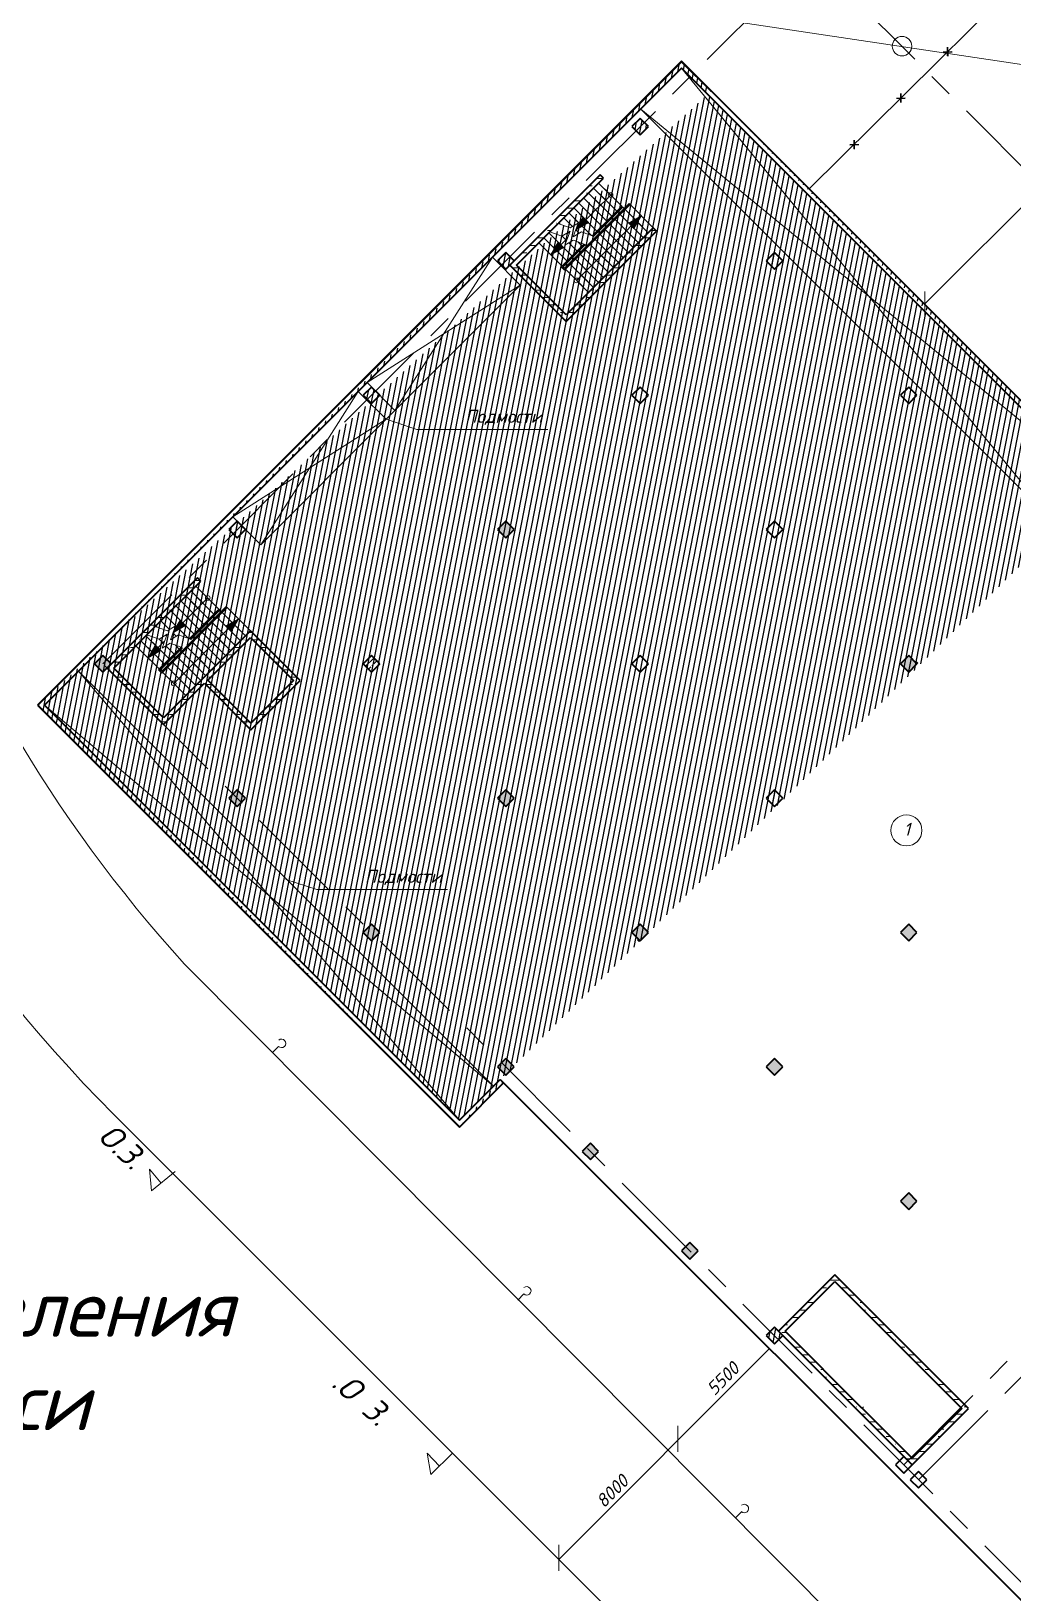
# Model space of a CAD drawing. Header units: millimetres. Extents: x 2279 to 5236, y 896 to 2828.
# Drawn here: x 3557.7 to 3678.3, y 1665.5 to 1857.3 of the extents above; entities that cross this region are included whole.
import ezdxf

# ---------------------------------------------------------------- set-up
doc = ezdxf.new("R2010")
doc.units = ezdxf.units.MM
for name, pattern in [('ACAD_ISO04W100', [30, 24, -3, 0, -3]), ('ADSK_Линия сетки', [21, 12, -3, 3, -3]), ('ADSK_Сверху', [4.5, 3, -1.5])]:
    doc.linetypes.add(name, pattern=pattern)
for name, color, linetype in [('PDF _!!ТОНКАЯ', 7, 'Continuous'), ('PDF _Текст', 7, 'Continuous'), ('оси', 240, 'ACAD_ISO04W100')]:
    doc.layers.add(name, color=color, linetype=linetype)
for name, color, linetype, lineweight in [('Балясины', 7, 'Continuous', 18), ('Импосты витража', 7, 'Continuous', 18), ('Лестницы', 7, 'Continuous', 18), ('Несущие колонны', 7, 'Continuous', 18), ('Ограждение', 7, 'Continuous', 18), ('Перекрытия', 7, 'Continuous', 18), ('Поручни', 7, 'Continuous', 18), ('Стены разрез', 7, 'Continuous', 40), ('Стены штриховка', 7, 'Continuous', 18), ('Стрелки вверх', 7, 'Continuous', 18)]:
    doc.layers.add(name, color=color, linetype=linetype, lineweight=lineweight)
doc.styles.add('PDF ISOCPEUR Italic', font='isocpeui.ttf')
pattern_1 = [(351.87, (3729.89964, 1714.7439), (-8.4849061, 1.6969655), [1.199946, -10.799518]), (341.565, (3729.3905, 1716.2712), (3.393962, -3e-06), [2.68316, -2.68316]), (333.435, (3730.239, 1717.1197), (5.0909434, -1.6969752), [1.517827, -6.071303])]
pattern_2 = [(180, (3732.2754, 1715.7621), (-1.600769, -0.914725), [2.286813, -0.4573626, 0.01932, -0.4380424])]

# ---------------------------------------------------------------- blocks, each defined once
blk = doc.blocks.new('Ограждение - Ограждение-320856-Первый этаж 0_000')
at = {"layer": 'Поручни'}
for p, q in [((54300, 23516), (54300, 19565)), ((54501, 23516), (54300, 23516)), ((54305, 23511), (54305, 19565)), ((54496, 23511), (54305, 23511)), ((54345, 23471), (54345, 19565)), ((54456, 23471), (54345, 23471)), ((54360, 23456), (54360, 19565)), ((54441, 23456), (54360, 23456)), ((54441, 22127), (54441, 23456)), ((54451, 23465), (54451, 23466)), ((54451, 22127), (54451, 23465)), ((54456, 23465), (54456, 23471)), ((54456, 22130), (54456, 23465)), ((54471, 22137), (54471, 23465)), ((54496, 23465), (54496, 23511)), ((54496, 22148), (54496, 23465)), ((54501, 23465), (54501, 23516)), ((54501, 22151), (54501, 23465)), ((54305, 19565), (54300, 19565)), ((54345, 19565), (54305, 19565)), ((54360, 19565), (54345, 19565))]:
    blk.add_line(p, q, dxfattribs=at)
blk = doc.blocks.new('Ограждение - Ограждение-V31-Первый этаж 0_000')
at = {"layer": 'Поручни'}
for p, q in [((54451, 21627), (54441, 21627)), ((54451, 21627), (54441, 21627)), ((54441, 19865), (54441, 21627)), ((54456, 21630), (54451, 21627)), ((54456, 21630), (54451, 21627)), ((54496, 21648), (54456, 21630)), ((54496, 21648), (54456, 21630)), ((54496, 21648), (54456, 21630)), ((54456, 19865), (54456, 21630)), ((54501, 21651), (54496, 21648)), ((54496, 19865), (54496, 21648)), ((54501, 19865), (54501, 21651)), ((54456, 19865), (54441, 19865)), ((54496, 19865), (54456, 19865)), ((54501, 19865), (54496, 19865))]:
    blk.add_line(p, q, dxfattribs=at)
blk = doc.blocks.new('Ограждение - Ограждение-324549-Первый этаж 0_000')
at = {"layer": 'Поручни'}
for p, q in [((54300, -784), (54300, -4735)), ((54501, -784), (54300, -784)), ((54305, -789), (54305, -4735)), ((54496, -789), (54305, -789)), ((54345, -829), (54345, -4735)), ((54456, -829), (54345, -829)), ((54360, -844), (54360, -4735)), ((54441, -844), (54360, -844)), ((54441, -2173), (54441, -844)), ((54451, -835), (54451, -834)), ((54451, -2173), (54451, -835)), ((54456, -835), (54456, -829)), ((54456, -2170), (54456, -835)), ((54471, -2163), (54471, -835)), ((54496, -835), (54496, -789)), ((54496, -2152), (54496, -835)), ((54501, -835), (54501, -784)), ((54501, -2149), (54501, -835)), ((54305, -4735), (54300, -4735)), ((54345, -4735), (54305, -4735)), ((54360, -4735), (54345, -4735))]:
    blk.add_line(p, q, dxfattribs=at)
blk = doc.blocks.new('Ограждение - Ограждение-V32-Первый этаж 0_000')
at = {"layer": 'Поручни'}
for p, q in [((54496, -2652), (54456, -2670)), ((54496, -2652), (54456, -2670)), ((54496, -2652), (54456, -2670)), ((54501, -2649), (54496, -2652)), ((54496, -4435), (54496, -2652)), ((54501, -4435), (54501, -2649)), ((54451, -2673), (54441, -2673)), ((54451, -2673), (54441, -2673)), ((54441, -4435), (54441, -2673)), ((54456, -2670), (54451, -2673)), ((54456, -2670), (54451, -2673)), ((54456, -4435), (54456, -2670)), ((54456, -4435), (54441, -4435)), ((54496, -4435), (54456, -4435)), ((54501, -4435), (54496, -4435))]:
    blk.add_line(p, q, dxfattribs=at)
blk = doc.blocks.new('Прямоугольный импост - 50х100-376119-Первый этаж 0_000')
at = {"layer": 'Импосты витража'}
for p, q in [((-50, 50), (0, 50)), ((-50, -50), (-50, 50)), ((0, 50), (0, -50)), ((0, -50), (-50, -50))]:
    blk.add_line(p, q, dxfattribs=at)
blk = doc.blocks.new('Прямоугольный импост - 50х100-V38-Первый этаж 0_000')
at = {"layer": 'Импосты витража'}
for p, q in [((-50, 50), (0, 50)), ((-50, -50), (-50, 50)), ((0, 50), (0, -50)), ((0, -50), (-50, -50))]:
    blk.add_line(p, q, dxfattribs=at)

msp = doc.modelspace()

# ---------------------------------------------------------------- hatches: boundary and pattern name
h = msp.add_hatch()
h.set_pattern_fill('ANSI31', color=256, scale=0.2, angle=34)
edge = h.paths.add_edge_path()
edge.add_line((3683.58, 1796.79), (3688.59, 1801.8))
edge.add_line((3684.01, 1796.37), (3689.45, 1801.81))
edge.add_line((3683.58, 1796.79), (3684.01, 1796.37))
edge.add_line((3689.45, 1801.81), (3641.29, 1849.97))
edge.add_line((3688.59, 1801.8), (3637.61, 1852.78))
edge.add_line((3637.61, 1852.78), (3559.34, 1774.51))
edge.add_line((3637.62, 1853.64), (3558.5, 1774.51))
edge.add_line((3641.29, 1849.97), (3637.62, 1853.64))
edge.add_line((3558.5, 1774.51), (3610.32, 1722.68))
edge.add_line((3559.34, 1774.51), (3610.32, 1723.53))
edge.add_line((3610.32, 1723.53), (3615.34, 1728.55))
edge.add_line((3610.32, 1722.68), (3615.76, 1728.12))
edge.add_line((3615.76, 1728.12), (3615.34, 1728.55))
h = msp.add_hatch()
h.set_pattern_fill('ANSI31', color=256, scale=0.2, angle=34)
h.paths.add_polyline_path([(3649.03, 1830.13), (3648.01, 1829.11), (3649.03, 1828.09), (3650.05, 1829.11)])
h.paths.add_polyline_path([(3633.55, 1845.61), (3632.53, 1846.63), (3631.51, 1845.61), (3632.53, 1844.59)])
h.paths.add_polyline_path([(3617.04, 1829.11), (3616.03, 1830.13), (3615.01, 1829.11), (3616.03, 1828.09)])
h.paths.add_polyline_path([(3598.51, 1812.61), (3599.52, 1811.59), (3600.54, 1812.61), (3599.52, 1813.62)])
h.paths.add_polyline_path([(3583.02, 1797.12), (3582, 1796.1), (3583.02, 1795.09), (3584.04, 1796.1)])
h.paths.add_polyline_path([(3633.55, 1779.6), (3632.53, 1780.62), (3631.51, 1779.6), (3632.53, 1778.58)])
h.paths.add_polyline_path([(3650.05, 1763.1), (3649.03, 1764.12), (3648.01, 1763.1), (3649.03, 1762.08)])
h.paths.add_polyline_path([(3648.01, 1697.1), (3649.03, 1696.08), (3650.05, 1697.1), (3649.03, 1698.12)])
at = {"linetype": 'ByBlock', "lineweight": 20, "ltscale": 10}
h = msp.add_hatch(dxfattribs=at)
h.set_pattern_fill('ANSI35', color=256, scale=0.16, angle=320)
h.set_pattern_definition([(5, (14702.8193, -1134.502), (-0.088550235, 1.01213381), []), (5, (14703.3696, -1134.9638), (-0.088550235, 1.01213381), [1.27, -0.254, 0, -0.254])])
h.paths.add_polyline_path([(3616.03, 1797.12), (3615.01, 1796.1), (3616.03, 1795.09), (3617.04, 1796.1)])
h.paths.add_polyline_path([(3616.03, 1764.12), (3615.01, 1763.1), (3616.03, 1762.08), (3617.04, 1763.1)])
h.paths.add_polyline_path([(3583.02, 1762.08), (3583.53, 1762.59), (3582.51, 1763.61), (3582, 1763.1)])
h.paths.add_polyline_path([(3583.53, 1762.59), (3584.04, 1763.1), (3583.02, 1764.12), (3582.51, 1763.61)])
h.paths.add_polyline_path([(3566.52, 1779.6), (3567.03, 1780.11), (3566.52, 1780.62), (3565.5, 1779.6), (3566.52, 1778.58), (3567.03, 1779.09)])
h.paths.add_polyline_path([(3567.03, 1779.09), (3567.54, 1779.6), (3567.03, 1780.11), (3566.52, 1779.6)])
h.paths.add_polyline_path([(3599.52, 1747.62), (3599.02, 1747.11), (3600.03, 1746.09), (3600.54, 1746.6)])
h.paths.add_polyline_path([(3599.52, 1745.58), (3600.03, 1746.09), (3599.02, 1747.11), (3598.51, 1746.6)])
h.paths.add_polyline_path([(3631.51, 1746.6), (3632.53, 1745.58), (3633.55, 1746.6), (3632.53, 1747.62)])
h.paths.add_polyline_path([(3616.54, 1729.59), (3617.04, 1730.1), (3616.03, 1731.12), (3615.52, 1730.61)])
h.paths.add_polyline_path([(3615.52, 1730.61), (3615.01, 1730.1), (3616.03, 1729.08), (3616.54, 1729.59)])
h.paths.add_polyline_path([(3625.91, 1720.22), (3625.4, 1719.71), (3626.42, 1718.69), (3626.92, 1719.2)])
h.paths.add_polyline_path([(3626.42, 1720.73), (3625.91, 1720.22), (3626.92, 1719.2), (3627.43, 1719.71)])
h.paths.add_polyline_path([(3648.01, 1730.1), (3649.03, 1729.08), (3650.05, 1730.1), (3649.03, 1731.12)])
h.paths.add_polyline_path([(3665.53, 1745.58), (3666.55, 1746.6), (3665.53, 1747.62), (3664.51, 1746.6)])
h.paths.add_polyline_path([(3665.53, 1714.62), (3664.51, 1713.6), (3665.53, 1712.58), (3666.55, 1713.6)])
h.paths.add_polyline_path([(3682.03, 1729.08), (3683.05, 1730.1), (3682.03, 1731.12), (3681.01, 1730.1)])
h.paths.add_polyline_path([(3638.13, 1708), (3637.62, 1707.49), (3638.64, 1706.47), (3639.15, 1706.98)])
h.paths.add_polyline_path([(3638.64, 1708.51), (3638.13, 1708), (3639.15, 1706.98), (3639.66, 1707.49)])
h.paths.add_polyline_path([(3681.93, 1698.22), (3681.42, 1698.73), (3680.4, 1697.71), (3680.91, 1697.2)])
h.paths.add_polyline_path([(3680.91, 1697.2), (3681.42, 1696.69), (3682.44, 1697.71), (3681.93, 1698.22)])
h.paths.add_polyline_path([(3683.76, 1696.38), (3683.25, 1696.89), (3682.23, 1695.87), (3682.74, 1695.37)])
h.paths.add_polyline_path([(3683.86, 1695.47), (3684.27, 1695.87), (3683.76, 1696.38), (3682.74, 1695.37), (3683.25, 1694.86)])
h.paths.add_polyline_path([(3698.43, 1714.72), (3697.92, 1715.23), (3696.9, 1714.21), (3697.41, 1713.7)])
h.paths.add_polyline_path([(3698.94, 1714.21), (3698.43, 1714.72), (3697.41, 1713.7), (3697.92, 1713.19)])
h.paths.add_polyline_path([(3699.25, 1711.87), (3699.75, 1711.36), (3700.77, 1712.38), (3700.26, 1712.89)])
h.paths.add_polyline_path([(3698.74, 1712.38), (3699.25, 1711.87), (3700.26, 1712.89), (3699.75, 1713.39)])
h.paths.add_polyline_path([(3698.53, 1745.58), (3699.55, 1746.6), (3698.53, 1747.62), (3697.51, 1746.6)])
h.paths.add_polyline_path([(3682.03, 1762.08), (3683.05, 1763.1), (3682.03, 1764.12), (3681.01, 1763.1)])
h.paths.add_polyline_path([(3665.53, 1778.58), (3666.55, 1779.6), (3665.53, 1780.62), (3664.51, 1779.6)])
h.paths.add_polyline_path([(3704.64, 1772.47), (3705.66, 1773.49), (3704.64, 1774.51), (3703.63, 1773.49)])
h.paths.add_polyline_path([(3715.03, 1762.08), (3716.05, 1763.1), (3715.03, 1764.12), (3714.01, 1763.1)])
h = msp.add_hatch(dxfattribs=at)
h.set_pattern_fill('ANSI35', color=256, scale=0.16)
h.set_pattern_definition([(45, (14702.8193, -1134.502), (-0.71842049, 0.71842049), []), (45, (14703.5377, -1134.502), (-0.71842049, 0.71842049), [1.27, -0.254, 0, -0.254])])
h.paths.add_polyline_path([(3599.52, 1780.62), (3598.51, 1779.6), (3599.52, 1778.58), (3600.54, 1779.6)])
at = {"layer": 'Стены разрез', "lineweight": 9}
h = msp.add_hatch(dxfattribs=at)
h.set_pattern_fill('FP_4', color=256, scale=0.002881, angle=135, style=0, pattern_type=2)
h.set_pattern_definition(pattern_1)
h.paths.add_polyline_path([(3637.59, 1853.58), (3558.52, 1774.51), (3558.55, 1774.48), (3637.62, 1853.55)])
h = msp.add_hatch(dxfattribs=at)
h.set_pattern_fill('FP_1', color=256, scale=0.002881, angle=135, style=0, pattern_type=2)
h.set_pattern_definition(pattern_2)
h.paths.add_polyline_path([(3627.89, 1839.44), (3627.63, 1839.7), (3616.94, 1829.01), (3617.35, 1828.6), (3628.04, 1839.29)])
h = msp.add_hatch(dxfattribs=at)
h.set_pattern_fill('FP_1', color=256, scale=0.002881, angle=135, style=0, pattern_type=2)
h.set_pattern_definition(pattern_2)
h.paths.add_polyline_path([(3634.15, 1833.18), (3623.46, 1822.49), (3623.87, 1822.08), (3634.56, 1832.77)])
h = msp.add_hatch(dxfattribs=at)
h.set_pattern_fill('FP_1', color=256, scale=0.002881, angle=135, style=0, pattern_type=2)
h.set_pattern_definition(pattern_2)
h.paths.add_polyline_path([(3616.94, 1829.01), (3616.54, 1828.6), (3623.46, 1821.67), (3623.87, 1822.08), (3617.2, 1828.75)])
h = msp.add_hatch(dxfattribs=at)
h.set_pattern_fill('FP_1', color=256, scale=0.002881, angle=135, style=0, pattern_type=2)
h.set_pattern_definition(pattern_2)
h.paths.add_polyline_path([(3578.38, 1789.94), (3578.13, 1790.19), (3567.44, 1779.5), (3567.85, 1779.09), (3578.54, 1789.78)])
h = msp.add_hatch(dxfattribs=at)
h.set_pattern_fill('FP_1', color=256, scale=0.002881, angle=135, style=0, pattern_type=2)
h.set_pattern_definition(pattern_2)
h.paths.add_polyline_path([(3585.06, 1783.27), (3584.65, 1783.67), (3573.96, 1772.98), (3574.37, 1772.58), (3584.65, 1782.86)])
h = msp.add_hatch(dxfattribs=at)
h.set_pattern_fill('FP_1', color=256, scale=0.002881, angle=135, style=0, pattern_type=2)
h.set_pattern_definition(pattern_2)
h.paths.add_polyline_path([(3585.06, 1783.27), (3584.65, 1782.86), (3589.95, 1777.56), (3590.35, 1777.97), (3587.35, 1780.97)])
h = msp.add_hatch(dxfattribs=at)
h.set_pattern_fill('FP_1', color=256, scale=0.002881, angle=135, style=0, pattern_type=2)
h.set_pattern_definition(pattern_2)
h.paths.add_polyline_path([(3567.44, 1779.5), (3567.03, 1779.09), (3573.96, 1772.17), (3574.37, 1772.58), (3567.69, 1779.25)])
h = msp.add_hatch(dxfattribs=at)
h.set_pattern_fill('FP_1', color=256, scale=0.002881, angle=135, style=0, pattern_type=2)
h.set_pattern_definition(pattern_2)
h.paths.add_polyline_path([(3579.41, 1777.62), (3579.01, 1777.22), (3584.3, 1771.92), (3584.71, 1772.33), (3581.71, 1775.32)])
h = msp.add_hatch(dxfattribs=at)
h.set_pattern_fill('FP_1', color=256, scale=0.002881, angle=135, style=0, pattern_type=2)
h.set_pattern_definition(pattern_2)
h.paths.add_polyline_path([(3590.76, 1777.56), (3590.35, 1777.97), (3584.3, 1771.92), (3584.71, 1771.51)])
h = msp.add_hatch(dxfattribs=at)
h.set_pattern_fill('FP_4', color=256, scale=0.002881, angle=135, style=0, pattern_type=2)
h.set_pattern_definition(pattern_1)
h.paths.add_polyline_path([(3558.68, 1774.41), (3558.58, 1774.51), (3558.55, 1774.48), (3610.29, 1722.74), (3610.32, 1722.77), (3558.88, 1774.2)])
h = msp.add_hatch(dxfattribs=at)
h.set_pattern_fill('FP_1', color=256, scale=0.002881, angle=135, style=0, pattern_type=2)
h.set_pattern_definition(pattern_2)
h.paths.add_polyline_path([(3656.46, 1704.53), (3649.95, 1698.01), (3650.35, 1697.61), (3656.87, 1704.13)])
h = msp.add_hatch(dxfattribs=at)
h.set_pattern_fill('FP_1', color=256, scale=0.002881, angle=135, style=0, pattern_type=2)
h.set_pattern_definition(pattern_2)
h.paths.add_polyline_path([(3656.87, 1704.13), (3656.46, 1703.72), (3672.05, 1688.13), (3672.46, 1688.54), (3658.45, 1702.55)])
h = msp.add_hatch(dxfattribs=at)
h.set_pattern_fill('FP_1', color=256, scale=0.002881, angle=135, style=0, pattern_type=2)
h.set_pattern_definition(pattern_2)
h.paths.add_polyline_path([(3650.35, 1697.61), (3649.95, 1698.01), (3649.54, 1697.61), (3665.94, 1681.21), (3666.34, 1681.61), (3651.93, 1696.03)])
h = msp.add_hatch(dxfattribs=at)
h.set_pattern_fill('FP_1', color=256, scale=0.002881, angle=135, style=0, pattern_type=2)
h.set_pattern_definition(pattern_2)
h.paths.add_polyline_path([(3672.46, 1688.54), (3665.94, 1682.02), (3666.34, 1681.61), (3672.86, 1688.13)])
at = {"layer": 'Стрелки вверх'}
for points in [[(3625.52, 1834.47), (3624.63, 1832.92), (3626.18, 1833.82)], [(3632.68, 1834.65), (3631.13, 1833.76), (3631.78, 1833.1)], [(3622.47, 1831.42), (3621.57, 1829.87), (3623.12, 1830.76)], [(3576.02, 1784.97), (3575.12, 1783.42), (3576.67, 1784.31)], [(3583.17, 1785.15), (3581.62, 1784.26), (3582.28, 1783.6)], [(3572.96, 1781.91), (3572.07, 1780.36), (3573.62, 1781.26)]]:
    msp.add_hatch(color=256, dxfattribs=at).paths.add_polyline_path(points)

# ---------------------------------------------------------------- linework, layer by layer
at = {"linetype": 'ByBlock', "lineweight": 20, "ltscale": 10}
for p, q in [((3694.56, 1850.99), (3517.63, 1877.48)), ((3678.16, 1640.59), (3576.55, 1742.72))]:
    msp.add_line(p, q, dxfattribs=at)
at = {"linetype": 'ByBlock', "lineweight": 15, "ltscale": 10}
for p, q in [((3653.3, 1837.96), (3693.93, 1878.22)), ((3689.93, 1846.25), (3667.47, 1823.79)), ((3667.52, 1825.35), (3667.52, 1822.17)), ((3567.84, 1724.27), (3667.32, 1624.8)), ((3648.42, 1695.47), (3622.53, 1669.58)), ((3637.15, 1682.79), (3637.15, 1685.98)), ((3622.53, 1668.18), (3622.53, 1671.37))]:
    msp.add_line(p, q, dxfattribs=at)
at = {"lineweight": 13}
for p, q in [((3683.58, 1796.79), (3637.61, 1852.78)), ((3683.58, 1796.79), (3632.53, 1847.85)), ((3632.61, 1847.77), (3688.59, 1801.8)), ((3602.41, 1810.74), (3614.4, 1829.56)), ((3617.81, 1826.15), (3614.4, 1829.56)), ((3617.81, 1826.15), (3598.99, 1814.16)), ((3602.41, 1810.74), (3617.81, 1826.15)), ((3585.91, 1794.24), (3597.9, 1813.06)), ((3598.35, 1812.61), (3597.9, 1813.06)), ((3598.99, 1814.16), (3602.41, 1810.74)), ((3601.31, 1809.65), (3598.35, 1812.61)), ((3601.31, 1809.65), (3582.49, 1797.66)), ((3585.91, 1794.24), (3601.31, 1809.65)), ((3601.31, 1809.65), (3605.1, 1808.4)), ((3605.1, 1808.4), (3621.19, 1808.4)), ((3583.02, 1797.12), (3582.49, 1797.66)), ((3582.49, 1797.66), (3585.91, 1794.24)), ((3559.34, 1774.51), (3563.53, 1778.69)), ((3563.53, 1778.69), (3614.51, 1727.72)), ((3610.32, 1723.53), (3563.53, 1778.69)), ((3559.34, 1774.51), (3614.51, 1727.72)), ((3589, 1753.13), (3592.79, 1751.88)), ((3592.79, 1751.88), (3608.88, 1751.88))]:
    msp.add_line(p, q, dxfattribs=at)
for p, q in [((3601.31, 1809.65), (3607.16, 1815.49)), ((3615.76, 1728.12), (3615.34, 1728.55))]:
    msp.add_line(p, q)
at = {"linetype": 'ByBlock', "lineweight": 40, "ltscale": 10}
for p, q in [((3610.32, 1723.53), (3615.34, 1728.55)), ((3610.32, 1722.68), (3615.76, 1728.12)), ((3615.34, 1728.55), (3731.53, 1612.35))]:
    msp.add_line(p, q, dxfattribs=at)
at = {"linetype": 'ByBlock', "lineweight": 15, "ltscale": 10}
msp.add_circle((3664.71, 1855.5), 1.2, dxfattribs=at)
msp.add_arc((3696.14, 1852.57), 181.44, 172.4306, 225, dxfattribs=at)
at = {"linetype": 'ByBlock', "lineweight": 20, "ltscale": 10}
msp.add_arc((3703.92, 1858.29), 171.99, 174.3528, 222.2187, dxfattribs=at)
at = {"layer": 'PDF _!!ТОНКАЯ', "lineweight": 25}
for points in [[(3670.29, 1855.36), (3670.32, 1854.28)], [(3670.3, 1855.36), (3670.3, 1854.27)], [(3670.31, 1854.29), (3670.31, 1855.37)], [(3670.31, 1855.36), (3670.31, 1854.28)], [(3669.76, 1854.82), (3670.85, 1854.82)], [(3669.77, 1854.8), (3670.85, 1854.83)], [(3669.77, 1854.82), (3670.85, 1854.82)], [(3669.78, 1854.82), (3670.86, 1854.82)], [(3664.54, 1849.66), (3664.57, 1848.58)], [(3664.56, 1848.59), (3664.56, 1849.68)], [(3664.56, 1849.67), (3664.56, 1848.58)], [(3664.56, 1849.66), (3664.56, 1848.58)], [(3664.02, 1849.11), (3665.1, 1849.13)], [(3664.02, 1849.12), (3665.1, 1849.12)], [(3664.02, 1849.12), (3665.1, 1849.12)], [(3664.03, 1849.12), (3665.11, 1849.12)], [(3658.83, 1843.95), (3658.85, 1842.86)], [(3658.84, 1842.88), (3658.84, 1843.96)], [(3658.84, 1843.94), (3658.84, 1842.86)], [(3658.84, 1843.94), (3658.84, 1842.86)], [(3658.3, 1843.39), (3659.38, 1843.42)], [(3658.3, 1843.4), (3659.38, 1843.4)], [(3658.3, 1843.4), (3659.38, 1843.4)], [(3658.31, 1843.4), (3659.4, 1843.4)]]:
    msp.add_lwpolyline(points, dxfattribs=at)
at = {"layer": 'PDF _!!ТОНКАЯ', "lineweight": 20}
for points in [[(3587.36, 1731.85), (3588.11, 1732.6)], [(3575.4, 1717.22), (3572.48, 1714.84), (3572.26, 1717.52), (3573.67, 1715.79)], [(3617.5, 1701.44), (3618.25, 1702.19)], [(3609.5, 1682.62), (3606.83, 1680), (3606.35, 1682.63), (3607.9, 1681.04)], [(3644.24, 1674.69), (3644.99, 1675.44)]]:
    msp.add_lwpolyline(points, dxfattribs=at)
msp.add_circle((3665.25, 1759.15), 1.91, dxfattribs=at)
for centre in [(3588.46, 1732.98), (3618.6, 1702.57), (3645.34, 1675.82)]:
    msp.add_arc(centre, 0.528, 224.6665, 129.4755, dxfattribs=at)
at = {"layer": 'Лестницы', "linetype": 'ADSK_Сверху'}
for p, q in [((3629.67, 1835.21), (3626.82, 1838.07)), ((3630.28, 1835.83), (3627.43, 1838.68)), ((3627.84, 1833.38), (3624.98, 1836.23)), ((3628.45, 1833.99), (3625.6, 1836.84)), ((3629.06, 1834.6), (3626.21, 1837.45)), ((3624.22, 1833.33), (3623.15, 1834.4)), ((3626.55, 1832.22), (3623.76, 1835.01)), ((3627.22, 1832.77), (3624.37, 1835.62)), ((3629.47, 1834.19), (3632.32, 1831.34)), ((3630.08, 1834.81), (3632.93, 1831.95)), ((3630.69, 1835.42), (3633.54, 1832.57)), ((3624.27, 1829.61), (3621.32, 1832.57)), ((3622.71, 1833.62), (3622.54, 1833.79)), ((3623.83, 1832.5), (3623.71, 1832.62)), ((3625.04, 1832.51), (3624.63, 1832.92)), ((3627.63, 1832.36), (3630.49, 1829.51)), ((3628.25, 1832.97), (3631.1, 1830.12)), ((3628.86, 1833.58), (3631.71, 1830.73)), ((3622.96, 1828.48), (3620.1, 1831.34)), ((3623.66, 1829), (3620.71, 1831.95)), ((3623.5, 1831.6), (3622.95, 1832.16)), ((3624.88, 1830.22), (3623.77, 1831.34)), ((3625.49, 1830.83), (3624.89, 1831.44)), ((3625.8, 1830.53), (3628.65, 1827.68)), ((3626.41, 1831.14), (3629.26, 1828.29)), ((3627.02, 1831.75), (3629.87, 1828.9)), ((3623.05, 1828.39), (3623.04, 1828.4)), ((3623.97, 1828.69), (3626.82, 1825.84)), ((3624.58, 1829.31), (3627.43, 1826.45)), ((3625.19, 1829.92), (3628.04, 1827.07)), ((3623.36, 1828.08), (3626.21, 1825.23)), ((3580.17, 1785.71), (3577.31, 1788.56)), ((3580.78, 1786.32), (3577.93, 1789.17)), ((3578.33, 1783.88), (3575.48, 1786.73)), ((3578.94, 1784.49), (3576.09, 1787.34)), ((3579.55, 1785.1), (3576.7, 1787.95)), ((3573.2, 1784.12), (3573.04, 1784.28)), ((3574.72, 1783.83), (3573.65, 1784.9)), ((3577.05, 1782.72), (3574.26, 1785.51)), ((3577.72, 1783.27), (3574.87, 1786.12)), ((3579.96, 1784.69), (3582.81, 1781.84)), ((3580.57, 1785.3), (3583.43, 1782.45)), ((3581.19, 1785.91), (3584.04, 1783.06)), ((3574.16, 1779.5), (3571.2, 1782.45)), ((3574.77, 1780.11), (3571.81, 1783.06)), ((3574, 1782.1), (3573.44, 1782.65)), ((3574.32, 1783), (3574.2, 1783.12)), ((3575.53, 1783.01), (3575.12, 1783.42)), ((3578.13, 1782.86), (3580.98, 1780.01)), ((3578.74, 1783.47), (3581.59, 1780.62)), ((3579.35, 1784.08), (3582.2, 1781.23)), ((3573.45, 1778.98), (3570.59, 1781.84)), ((3575.38, 1780.72), (3574.26, 1781.84)), ((3575.99, 1781.33), (3575.39, 1781.93)), ((3576.3, 1781.02), (3579.15, 1778.17)), ((3576.91, 1781.63), (3579.76, 1778.78)), ((3577.52, 1782.25), (3580.37, 1779.39)), ((3573.55, 1778.89), (3573.53, 1778.9)), ((3573.85, 1778.58), (3576.7, 1775.73)), ((3574.46, 1779.19), (3577.31, 1776.34)), ((3575.07, 1779.8), (3577.93, 1776.95)), ((3575.69, 1780.41), (3578.54, 1777.56)), ((3659.99, 1688.3), (3659.83, 1688.13))]:
    msp.add_line(p, q, dxfattribs=at)
at = {"layer": 'Лестницы'}
for p, q in [((3629.67, 1835.21), (3626.82, 1838.07)), ((3630.28, 1835.83), (3627.43, 1838.68)), ((3627.84, 1833.38), (3624.98, 1836.23)), ((3628.45, 1833.99), (3625.6, 1836.84)), ((3629.06, 1834.6), (3626.21, 1837.45)), ((3624.22, 1833.33), (3623.15, 1834.4)), ((3626.55, 1832.22), (3623.76, 1835.01)), ((3627.22, 1832.77), (3624.37, 1835.62)), ((3629.47, 1834.19), (3632.32, 1831.34)), ((3630.08, 1834.81), (3632.93, 1831.95)), ((3630.69, 1835.42), (3633.54, 1832.57)), ((3631.3, 1836.03), (3634.15, 1833.18)), ((3624.27, 1829.61), (3621.32, 1832.57)), ((3621.44, 1832.69), (3622.93, 1832.15)), ((3622.54, 1833.79), (3622.46, 1833.71)), ((3622.46, 1833.71), (3623.95, 1833.17)), ((3622.71, 1833.62), (3622.54, 1833.79)), ((3622.93, 1832.15), (3623.92, 1832.75)), ((3623.92, 1832.75), (3623.3, 1831.06)), ((3623.83, 1832.5), (3623.71, 1832.62)), ((3623.95, 1833.17), (3624.94, 1833.77)), ((3624.94, 1833.77), (3624.32, 1832.08)), ((3624.32, 1832.08), (3625.31, 1832.68)), ((3625.04, 1832.51), (3624.63, 1832.92)), ((3625.31, 1832.68), (3626.66, 1832.18)), ((3627.63, 1832.36), (3630.49, 1829.51)), ((3628.25, 1832.97), (3631.1, 1830.12)), ((3628.86, 1833.58), (3631.71, 1830.73)), ((3622.96, 1828.48), (3620.1, 1831.34)), ((3623.66, 1829), (3620.71, 1831.95)), ((3623.5, 1831.6), (3622.95, 1832.16)), ((3623.3, 1831.06), (3624.29, 1831.66)), ((3624.88, 1830.22), (3623.77, 1831.34)), ((3624.29, 1831.66), (3625.78, 1831.12)), ((3625.49, 1830.83), (3624.88, 1830.22)), ((3625.49, 1830.83), (3624.89, 1831.44)), ((3625.78, 1831.12), (3625.49, 1830.83)), ((3625.8, 1830.53), (3628.65, 1827.68)), ((3626.41, 1831.14), (3629.26, 1828.29)), ((3626.69, 1832.17), (3626.79, 1832.13)), ((3627.02, 1831.75), (3629.87, 1828.9)), ((3623.05, 1828.39), (3623.04, 1828.4)), ((3623.66, 1829), (3623.05, 1828.39)), ((3624.27, 1829.61), (3623.66, 1829)), ((3623.97, 1828.69), (3626.82, 1825.84)), ((3624.88, 1830.22), (3624.27, 1829.61)), ((3624.58, 1829.31), (3627.43, 1826.45)), ((3625.19, 1829.92), (3628.04, 1827.07)), ((3623.36, 1828.08), (3626.21, 1825.23)), ((3580.17, 1785.71), (3577.31, 1788.56)), ((3580.78, 1786.32), (3577.93, 1789.17)), ((3578.33, 1783.88), (3575.48, 1786.73)), ((3578.94, 1784.49), (3576.09, 1787.34)), ((3579.55, 1785.1), (3576.7, 1787.95)), ((3581.8, 1786.52), (3584.65, 1783.67)), ((3573.04, 1784.28), (3572.96, 1784.21)), ((3573.2, 1784.12), (3573.04, 1784.28)), ((3574.72, 1783.83), (3573.65, 1784.9)), ((3577.05, 1782.72), (3574.26, 1785.51)), ((3574.45, 1783.66), (3575.43, 1784.26)), ((3575.43, 1784.26), (3574.82, 1782.57)), ((3577.72, 1783.27), (3574.87, 1786.12)), ((3579.96, 1784.69), (3582.81, 1781.84)), ((3580.57, 1785.3), (3583.43, 1782.45)), ((3581.19, 1785.91), (3584.04, 1783.06)), ((3574.16, 1779.5), (3571.2, 1782.45)), ((3574.77, 1780.11), (3571.81, 1783.06)), ((3571.94, 1783.19), (3573.43, 1782.65)), ((3572.96, 1784.21), (3574.45, 1783.66)), ((3573.43, 1782.65), (3574.41, 1783.25)), ((3574, 1782.1), (3573.44, 1782.65)), ((3574.41, 1783.25), (3573.8, 1781.55)), ((3574.32, 1783), (3574.2, 1783.12)), ((3574.82, 1782.57), (3575.8, 1783.17)), ((3575.53, 1783.01), (3575.12, 1783.42)), ((3575.8, 1783.17), (3577.15, 1782.68)), ((3577.19, 1782.67), (3577.29, 1782.63)), ((3578.13, 1782.86), (3580.98, 1780.01)), ((3578.74, 1783.47), (3581.59, 1780.62)), ((3579.35, 1784.08), (3582.2, 1781.23)), ((3573.45, 1778.98), (3570.59, 1781.84)), ((3573.8, 1781.55), (3574.78, 1782.15)), ((3575.38, 1780.72), (3574.26, 1781.84)), ((3575.38, 1780.72), (3574.77, 1780.11)), ((3574.78, 1782.15), (3576.27, 1781.61)), ((3575.99, 1781.33), (3575.38, 1780.72)), ((3575.99, 1781.33), (3575.39, 1781.93)), ((3576.27, 1781.61), (3575.99, 1781.33)), ((3576.3, 1781.02), (3579.15, 1778.17)), ((3576.91, 1781.63), (3579.76, 1778.78)), ((3577.52, 1782.25), (3580.37, 1779.39)), ((3573.55, 1778.89), (3573.53, 1778.9)), ((3574.16, 1779.5), (3573.55, 1778.89)), ((3573.85, 1778.58), (3576.7, 1775.73)), ((3574.77, 1780.11), (3574.16, 1779.5)), ((3574.46, 1779.19), (3577.31, 1776.34)), ((3575.07, 1779.8), (3577.93, 1776.95)), ((3575.69, 1780.41), (3578.54, 1777.56)), ((3659.99, 1688.3), (3659.83, 1688.13)), ((3659.83, 1688.13), (3659.9, 1688.06))]:
    msp.add_line(p, q, dxfattribs=at)
at = {"layer": 'Несущие колонны', "lineweight": 40}
for p, q in [((3632.53, 1846.63), (3631.51, 1845.61)), ((3633.55, 1845.61), (3632.53, 1846.63)), ((3631.51, 1845.61), (3632.53, 1844.59)), ((3632.53, 1844.59), (3633.55, 1845.61)), ((3616.03, 1830.13), (3615.01, 1829.11)), ((3615.01, 1829.11), (3616.03, 1828.09)), ((3617.04, 1829.11), (3616.03, 1830.13)), ((3616.03, 1828.09), (3617.04, 1829.11)), ((3649.03, 1830.13), (3648.01, 1829.11)), ((3648.01, 1829.11), (3649.03, 1828.09)), ((3650.05, 1829.11), (3649.03, 1830.13)), ((3649.03, 1828.09), (3650.05, 1829.11)), ((3599.52, 1813.62), (3598.51, 1812.61)), ((3600.54, 1812.61), (3599.52, 1813.62)), ((3632.53, 1813.62), (3631.51, 1812.61)), ((3633.55, 1812.61), (3632.53, 1813.62)), ((3665.53, 1813.62), (3664.51, 1812.61)), ((3666.55, 1812.61), (3665.53, 1813.62)), ((3598.51, 1812.61), (3599.52, 1811.59)), ((3599.52, 1811.59), (3600.54, 1812.61)), ((3631.51, 1812.61), (3632.53, 1811.59)), ((3632.53, 1811.59), (3633.55, 1812.61)), ((3664.51, 1812.61), (3665.53, 1811.59)), ((3665.53, 1811.59), (3666.55, 1812.61)), ((3583.02, 1797.12), (3582, 1796.1)), ((3582, 1796.1), (3583.02, 1795.09)), ((3584.04, 1796.1), (3583.02, 1797.12)), ((3583.02, 1795.09), (3584.04, 1796.1)), ((3616.03, 1797.12), (3615.01, 1796.1)), ((3615.01, 1796.1), (3616.03, 1795.09)), ((3617.04, 1796.1), (3616.03, 1797.12)), ((3616.03, 1795.09), (3617.04, 1796.1)), ((3649.03, 1797.12), (3648.01, 1796.1)), ((3648.01, 1796.1), (3649.03, 1795.09)), ((3650.05, 1796.1), (3649.03, 1797.12)), ((3649.03, 1795.09), (3650.05, 1796.1)), ((3566.52, 1780.62), (3565.5, 1779.6)), ((3567.54, 1779.6), (3566.52, 1780.62)), ((3599.52, 1780.62), (3598.51, 1779.6)), ((3600.54, 1779.6), (3599.52, 1780.62)), ((3632.53, 1780.62), (3631.51, 1779.6)), ((3633.55, 1779.6), (3632.53, 1780.62)), ((3665.53, 1780.62), (3664.51, 1779.6)), ((3666.55, 1779.6), (3665.53, 1780.62)), ((3565.5, 1779.6), (3566.52, 1778.58)), ((3566.52, 1778.58), (3567.54, 1779.6)), ((3598.51, 1779.6), (3599.52, 1778.58)), ((3599.52, 1778.58), (3600.54, 1779.6)), ((3631.51, 1779.6), (3632.53, 1778.58)), ((3632.53, 1778.58), (3633.55, 1779.6)), ((3664.51, 1779.6), (3665.53, 1778.58)), ((3665.53, 1778.58), (3666.55, 1779.6)), ((3583.02, 1764.12), (3582, 1763.1)), ((3584.04, 1763.1), (3583.02, 1764.12)), ((3616.03, 1764.12), (3615.01, 1763.1)), ((3617.04, 1763.1), (3616.03, 1764.12)), ((3649.03, 1764.12), (3648.01, 1763.1)), ((3650.05, 1763.1), (3649.03, 1764.12)), ((3582, 1763.1), (3583.02, 1762.08)), ((3583.02, 1762.08), (3584.04, 1763.1)), ((3615.01, 1763.1), (3616.03, 1762.08)), ((3616.03, 1762.08), (3617.04, 1763.1)), ((3648.01, 1763.1), (3649.03, 1762.08)), ((3649.03, 1762.08), (3650.05, 1763.1)), ((3599.52, 1747.62), (3598.51, 1746.6)), ((3598.51, 1746.6), (3599.52, 1745.58)), ((3600.54, 1746.6), (3599.52, 1747.62)), ((3599.52, 1745.58), (3600.54, 1746.6)), ((3632.53, 1747.62), (3631.51, 1746.6)), ((3631.51, 1746.6), (3632.53, 1745.58)), ((3633.55, 1746.6), (3632.53, 1747.62)), ((3632.53, 1745.58), (3633.55, 1746.6)), ((3665.53, 1747.62), (3664.51, 1746.6)), ((3664.51, 1746.6), (3665.53, 1745.58)), ((3666.55, 1746.6), (3665.53, 1747.62)), ((3665.53, 1745.58), (3666.55, 1746.6)), ((3616.03, 1731.12), (3615.01, 1730.1)), ((3617.04, 1730.1), (3616.03, 1731.12)), ((3649.03, 1731.12), (3648.01, 1730.1)), ((3650.05, 1730.1), (3649.03, 1731.12)), ((3615.01, 1730.1), (3616.03, 1729.08)), ((3616.03, 1729.08), (3617.04, 1730.1)), ((3648.01, 1730.1), (3649.03, 1729.08)), ((3649.03, 1729.08), (3650.05, 1730.1)), ((3626.42, 1720.73), (3625.4, 1719.71)), ((3625.4, 1719.71), (3626.42, 1718.69)), ((3627.43, 1719.71), (3626.42, 1720.73)), ((3626.42, 1718.69), (3627.43, 1719.71)), ((3665.53, 1714.62), (3664.51, 1713.6)), ((3664.51, 1713.6), (3665.53, 1712.58)), ((3666.55, 1713.6), (3665.53, 1714.62)), ((3665.53, 1712.58), (3666.55, 1713.6)), ((3638.64, 1708.51), (3637.62, 1707.49)), ((3639.66, 1707.49), (3638.64, 1708.51)), ((3637.62, 1707.49), (3638.64, 1706.47)), ((3638.64, 1706.47), (3639.66, 1707.49)), ((3649.03, 1698.12), (3648.01, 1697.1)), ((3650.05, 1697.1), (3649.03, 1698.12)), ((3648.01, 1697.1), (3649.03, 1696.08)), ((3649.03, 1696.08), (3650.05, 1697.1)), ((3664.92, 1682.23), (3663.9, 1681.21)), ((3663.9, 1681.21), (3664.92, 1680.19)), ((3665.94, 1681.21), (3664.92, 1682.23)), ((3664.92, 1680.19), (3665.94, 1681.21)), ((3666.75, 1680.39), (3665.73, 1679.37)), ((3665.73, 1679.37), (3666.75, 1678.36)), ((3667.77, 1679.37), (3666.75, 1680.39)), ((3666.75, 1678.36), (3667.77, 1679.37))]:
    msp.add_line(p, q, dxfattribs=at)
at = {"layer": 'оси', "linetype": 'ADSK_Линия сетки'}
for p, q in [((3566.52, 1779.6), (3656.13, 1869.21)), ((3829.61, 1690.56), (3653.54, 1866.63)), ((3742.75, 1603.37), (3566.52, 1779.6)), ((3664.92, 1681.21), (3752.71, 1769)), ((3666.75, 1679.37), (3754.26, 1766.88))]:
    msp.add_line(p, q, dxfattribs=at)
at = {"layer": 'Перекрытия'}
for p, q in [((3630.4, 1835.7), (3630.57, 1835.54)), ((3631.3, 1836.03), (3634.15, 1833.18)), ((3580.9, 1786.2), (3581.06, 1786.04)), ((3581.8, 1786.52), (3584.65, 1783.67)), ((3615.76, 1728.12), (3731.53, 1612.35))]:
    msp.add_line(p, q, dxfattribs=at)
at = {"layer": 'Стены разрез'}
for p, q in [((3637.62, 1853.64), (3558.5, 1774.51)), ((3641.29, 1849.97), (3637.62, 1853.64)), ((3637.61, 1852.78), (3559.34, 1774.51)), ((3688.59, 1801.8), (3637.61, 1852.78)), ((3689.45, 1801.81), (3641.29, 1849.97)), ((3627.63, 1839.7), (3616.54, 1828.6)), ((3622.54, 1833.79), (3628.04, 1839.29)), ((3628.04, 1839.29), (3627.63, 1839.7)), ((3617.35, 1828.6), (3622.46, 1833.71)), ((3634.15, 1833.18), (3623.46, 1822.49)), ((3623.46, 1821.67), (3634.56, 1832.77)), ((3634.56, 1832.77), (3634.15, 1833.18)), ((3616.54, 1828.6), (3623.46, 1821.67)), ((3623.46, 1822.49), (3617.35, 1828.6)), ((3578.13, 1790.19), (3567.03, 1779.09)), ((3578.54, 1789.78), (3578.13, 1790.19)), ((3573.04, 1784.28), (3578.54, 1789.78)), ((3567.85, 1779.09), (3572.96, 1784.21)), ((3584.65, 1783.67), (3573.96, 1772.98)), ((3579.41, 1777.62), (3584.65, 1782.86)), ((3590.76, 1777.56), (3584.65, 1783.67)), ((3584.65, 1782.86), (3589.95, 1777.56)), ((3567.03, 1779.09), (3573.96, 1772.17)), ((3573.96, 1772.98), (3567.85, 1779.09)), ((3573.96, 1772.17), (3579.01, 1777.22)), ((3579.01, 1777.22), (3584.71, 1771.51)), ((3584.71, 1772.33), (3579.41, 1777.62)), ((3589.95, 1777.56), (3584.71, 1772.33)), ((3584.71, 1771.51), (3590.76, 1777.56)), ((3558.5, 1774.51), (3610.32, 1722.68)), ((3559.34, 1774.51), (3610.32, 1723.53)), ((3616.03, 1729.08), (3615.41, 1729.69)), ((3656.46, 1704.53), (3649.54, 1697.61)), ((3650.35, 1697.61), (3656.46, 1703.72)), ((3672.86, 1688.13), (3656.46, 1704.53)), ((3656.46, 1703.72), (3672.05, 1688.13)), ((3649.54, 1697.61), (3665.94, 1681.21)), ((3659.83, 1688.13), (3650.35, 1697.61)), ((3665.94, 1682.02), (3659.9, 1688.06)), ((3665.94, 1681.21), (3672.86, 1688.13)), ((3672.05, 1688.13), (3665.94, 1682.02))]:
    msp.add_line(p, q, dxfattribs=at)
at = {"layer": 'Стены штриховка'}
for p, q in [((3637.62, 1853.61), (3558.52, 1774.51)), ((3637.62, 1853.55), (3558.58, 1774.51)), ((3641.28, 1849.96), (3637.62, 1853.61)), ((3641.25, 1849.93), (3637.62, 1853.55)), ((3558.52, 1774.51), (3610.32, 1722.7)), ((3558.58, 1774.51), (3610.32, 1722.77))]:
    msp.add_line(p, q, dxfattribs=at)
at = {"layer": 'Стрелки вверх'}
for p, q in [((3628.3, 1836.59), (3627.68, 1835.98)), ((3628.91, 1837.2), (3628.3, 1836.59)), ((3625.52, 1834.47), (3624.63, 1832.92)), ((3626.18, 1833.82), (3625.52, 1834.47)), ((3626.46, 1834.76), (3625.85, 1834.14)), ((3627.07, 1835.37), (3626.46, 1834.76)), ((3627.68, 1835.98), (3627.07, 1835.37)), ((3632.68, 1834.65), (3631.13, 1833.76)), ((3631.78, 1833.1), (3632.68, 1834.65)), ((3632.06, 1834.04), (3632.68, 1834.65)), ((3624.63, 1832.92), (3626.18, 1833.82)), ((3625.24, 1833.53), (3624.63, 1832.92)), ((3625.85, 1834.14), (3625.24, 1833.53)), ((3630.23, 1832.21), (3630.84, 1832.82)), ((3630.84, 1832.82), (3631.45, 1833.43)), ((3631.13, 1833.76), (3631.78, 1833.1)), ((3631.45, 1833.43), (3632.06, 1834.04)), ((3622.47, 1831.42), (3621.57, 1829.87)), ((3621.57, 1829.87), (3623.12, 1830.76)), ((3622.18, 1830.48), (3621.57, 1829.87)), ((3622.79, 1831.09), (3622.18, 1830.48)), ((3623.12, 1830.76), (3622.47, 1831.42)), ((3623.41, 1831.7), (3622.79, 1831.09)), ((3623.61, 1831.9), (3623.41, 1831.7)), ((3627.79, 1829.76), (3628.4, 1830.38)), ((3628.4, 1830.38), (3629.01, 1830.99)), ((3629.01, 1830.99), (3629.62, 1831.6)), ((3629.62, 1831.6), (3630.23, 1832.21)), ((3625.95, 1827.93), (3626.56, 1828.54)), ((3626.56, 1828.54), (3627.17, 1829.15)), ((3627.17, 1829.15), (3627.79, 1829.76)), ((3624.73, 1826.71), (3625.34, 1827.32)), ((3625.34, 1827.32), (3625.95, 1827.93)), ((3578.18, 1786.47), (3577.57, 1785.86)), ((3578.79, 1787.09), (3578.18, 1786.47)), ((3579.4, 1787.7), (3578.79, 1787.09)), ((3576.02, 1784.97), (3575.12, 1783.42)), ((3575.12, 1783.42), (3576.67, 1784.31)), ((3576.35, 1784.64), (3575.74, 1784.03)), ((3576.67, 1784.31), (3576.02, 1784.97)), ((3576.96, 1785.25), (3576.35, 1784.64)), ((3577.57, 1785.86), (3576.96, 1785.25)), ((3583.17, 1785.15), (3581.62, 1784.26)), ((3581.95, 1783.93), (3582.56, 1784.54)), ((3582.28, 1783.6), (3583.17, 1785.15)), ((3582.56, 1784.54), (3583.17, 1785.15)), ((3574.11, 1782.4), (3573.9, 1782.2)), ((3575.74, 1784.03), (3575.12, 1783.42)), ((3580.12, 1782.09), (3580.73, 1782.71)), ((3580.73, 1782.71), (3581.34, 1783.32)), ((3581.34, 1783.32), (3581.95, 1783.93)), ((3581.62, 1784.26), (3582.28, 1783.6)), ((3572.96, 1781.91), (3572.07, 1780.36)), ((3572.07, 1780.36), (3573.62, 1781.26)), ((3572.68, 1780.97), (3572.07, 1780.36)), ((3573.29, 1781.58), (3572.68, 1780.97)), ((3573.62, 1781.26), (3572.96, 1781.91)), ((3573.9, 1782.2), (3573.29, 1781.58)), ((3578.28, 1780.26), (3578.89, 1780.87)), ((3578.89, 1780.87), (3579.5, 1781.48)), ((3579.5, 1781.48), (3580.12, 1782.09)), ((3576.45, 1778.43), (3577.06, 1779.04)), ((3577.06, 1779.04), (3577.67, 1779.65)), ((3577.67, 1779.65), (3578.28, 1780.26)), ((3575.23, 1777.2), (3575.84, 1777.82)), ((3575.84, 1777.82), (3576.45, 1778.43))]:
    msp.add_line(p, q, dxfattribs=at)
for centre in [(3628.91, 1837.2), (3624.73, 1826.71), (3579.4, 1787.7), (3575.23, 1777.2)]:
    msp.add_circle(centre, 0.288, dxfattribs=at)

# ---------------------------------------------------------------- block references
at = {"layer": 'Балясины', "xscale": 0.002881024000000001, "yscale": 0.002881024000000001, "zscale": 0.002881024000000001, "rotation": 135.0000000000001}
for name in ['Ограждение - Ограждение-V32-Первый этаж 0_000', 'Ограждение - Ограждение-V31-Первый этаж 0_000']:
    msp.add_blockref(name, (3732.28, 1715.76), dxfattribs=at)
at = {"layer": 'Импосты витража', "extrusion": (0, 0, -1)}
for name, p, xscale, yscale, zscale, rotation in [('Прямоугольный импост - 50х100-V38-Первый этаж 0_000', (-3666.45, 1779.71), 0.002881024, 0.002881024, 0.002881024, 315), ('Прямоугольный импост - 50х100-376119-Первый этаж 0_000', (-3632.43, 1745.68), 0.002881024000000002, 0.002881024000000002, 0.002881024000000002, 134.9999999999999)]:
    msp.add_blockref(name, p, dxfattribs=dict(at, xscale=xscale, yscale=yscale, zscale=zscale, rotation=rotation))
at = {"layer": 'Ограждение', "xscale": 0.002881024000000001, "yscale": 0.002881024000000001, "zscale": 0.002881024000000001, "rotation": 135.0000000000001}
for name in ['Ограждение - Ограждение-324549-Первый этаж 0_000', 'Ограждение - Ограждение-320856-Первый этаж 0_000']:
    msp.add_blockref(name, (3732.28, 1715.76), dxfattribs=at)

# ---------------------------------------------------------------- texts
at = {"layer": 'PDF _Текст', "attachment_point": 7, "style": 'PDF ISOCPEUR Italic'}
for s, insert, char_height in [('Подмости', (3611.03, 1808.96), 1.6), ('1', (3664.92, 1758.48), 1.6), ('Подмости', (3598.72, 1752.44), 1.6), ('Схема приготовления', (3487.76, 1695.03), 6.9997), ('клеевой смеси', (3501.51, 1685.44), 6.9997)]:
    msp.add_mtext(s, dxfattribs=dict(at, insert=insert, char_height=char_height))
for s, insert, char_height, rotation in [('О.З.', (3565.75, 1721.34), 2.88, 316.8961), ('5500', (3641.68, 1689.61), 1.6, 45.2528), ('.О З.', (3594.45, 1690.96), 2.88, 318.3639), ('8000', (3628.08, 1675.78), 1.6, 45.2528)]:
    msp.add_mtext(s, dxfattribs=dict(at, insert=insert, char_height=char_height, rotation=rotation))

doc.saveas('drawing.dxf')
